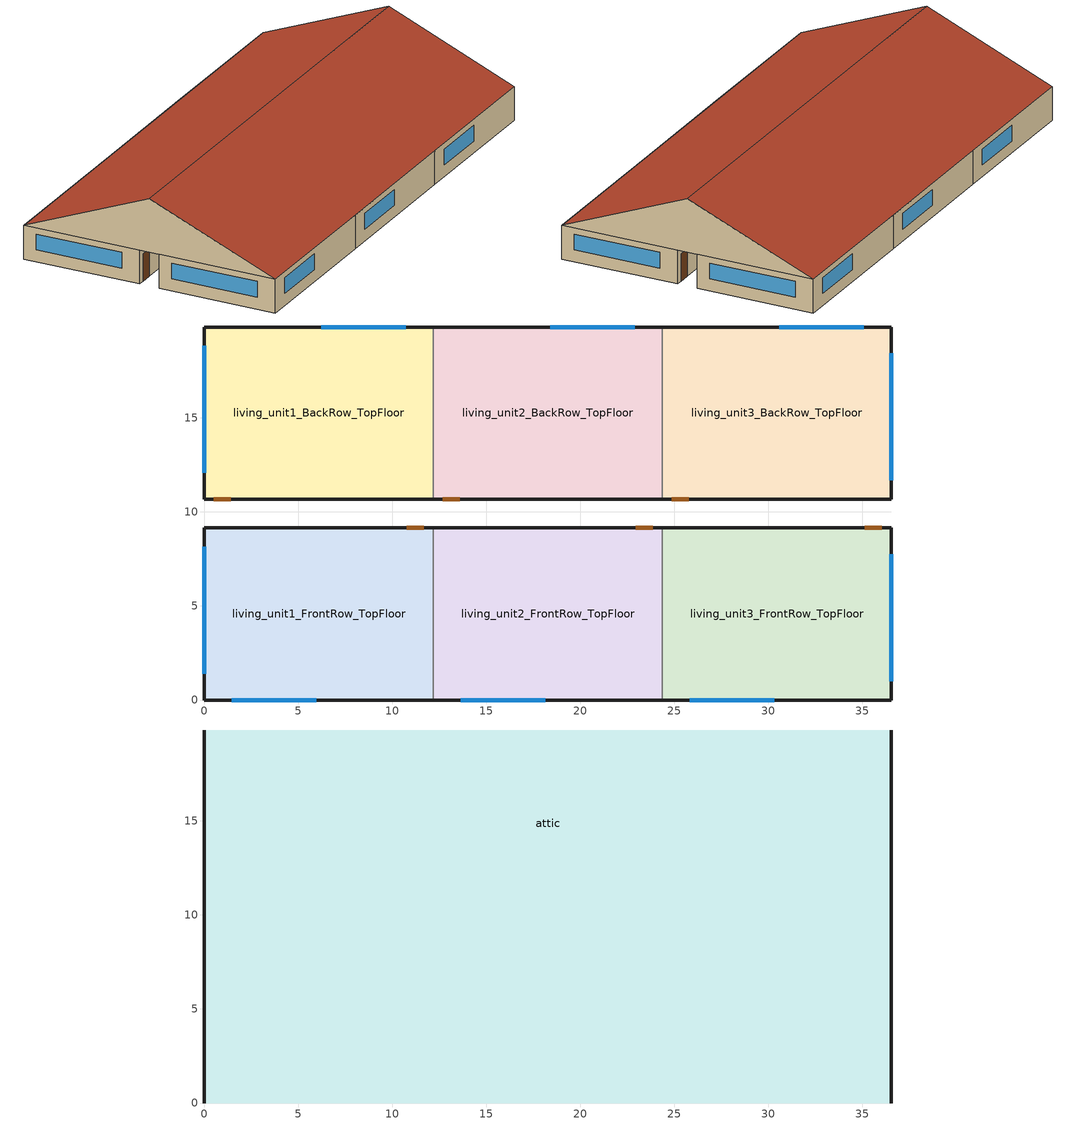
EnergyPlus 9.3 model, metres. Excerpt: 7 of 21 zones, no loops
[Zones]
living_unit3_BackRow_TopFloor
 floor to living_unit3_BackRow_MiddleFloor (ceiling-floor-layer): 36.54,10.68 24.36,10.68 24.36,19.84 36.54,19.84 z5.33
 wall outside (Exterior Wall): 24.36,10.68 36.54,10.68 36.54,19.84 24.36,19.84 z5.33:7.92
 wall to living_unit2_BackRow_TopFloor (interiorwall): 24.36,19.84 24.36,10.68 z5.33:7.92
 window (Exterior Window): 36.54,11.68 36.54,18.43 / 35.08,19.84 30.58,19.84 z6.25:7.47
 door (Exterior Door): 24.86,10.68 25.77,10.68 z5.33:7.47
 ceiling to attic (Interior Ceiling): 24.36,10.68 36.54,10.68 36.54,19.84 24.36,19.84 z7.92
living_unit3_FrontRow_TopFloor
 floor to living_unit3_FrontRow_MiddleFloor (ceiling-floor-layer): 36.54,0 24.36,0 24.36,9.16 36.54,9.16 z5.33
 wall outside (Exterior Wall): 24.36,0 36.54,0 36.54,9.16 24.36,9.16 z5.33:7.92
 wall to living_unit2_FrontRow_TopFloor (interiorwall): 24.36,9.16 24.36,0 z5.33:7.92
 window (Exterior Window): 36.54,1 36.54,7.75 / 25.82,0 30.32,0 z6.25:7.47
 door (Exterior Door): 36.04,9.16 35.12,9.16 z5.33:7.47
 ceiling to attic (Interior Ceiling): 24.36,0 36.54,0 36.54,9.16 24.36,9.16 z7.92
living_unit1_FrontRow_TopFloor
 floor to living_unit1_FrontRow_MiddleFloor (ceiling-floor-layer): 12.18,0 0,0 0,9.16 12.18,9.16 z5.33
 wall outside (Exterior Wall): 12.18,9.16 0,9.16 0,0 12.18,0 z5.33:7.92
 wall to living_unit2_FrontRow_TopFloor (interiorwall): 12.18,0 12.18,9.16 z5.33:7.92
 window (Exterior Window): 1.46,0 5.96,0 / 0,8.16 0,1.41 z6.25:7.47
 door (Exterior Door): 11.68,9.16 10.76,9.16 z5.33:7.47
 ceiling to attic (Interior Ceiling): 0,0 12.18,0 12.18,9.16 0,9.16 z7.92
living_unit2_BackRow_TopFloor
 floor to living_unit2_BackRow_MiddleFloor (ceiling-floor-layer): 24.36,10.68 12.18,10.68 12.18,19.84 24.36,19.84 z5.33
 wall outside (Exterior Wall): 12.18,10.68 24.36,10.68 / 24.36,19.84 12.18,19.84 z5.33:7.92
 wall to living_unit1_BackRow_TopFloor (interiorwall): 12.18,19.84 12.18,10.68 z5.33:7.92
 window (Exterior Window): 22.9,19.84 18.4,19.84 z6.25:7.47
 door (Exterior Door): 12.68,10.68 13.59,10.68 z5.33:7.47
 ceiling to attic (Interior Ceiling): 12.18,10.68 24.36,10.68 24.36,19.84 12.18,19.84 z7.92
living_unit2_FrontRow_TopFloor
 floor to living_unit2_FrontRow_MiddleFloor (ceiling-floor-layer): 24.36,0 12.18,0 12.18,9.16 24.36,9.16 z5.33
 wall outside (Exterior Wall): 12.18,0 24.36,0 / 24.36,9.16 12.18,9.16 z5.33:7.92
 window (Exterior Window): 13.64,0 18.14,0 z6.25:7.47
 door (Exterior Door): 23.86,9.16 22.94,9.16 z5.33:7.47
 ceiling to attic (Interior Ceiling): 12.18,0 24.36,0 24.36,9.16 12.18,9.16 z7.92
living_unit1_BackRow_TopFloor
 floor to living_unit1_BackRow_BottomFloor (ceiling-floor-layer): 12.18,10.68 0,10.68 0,19.84 12.18,19.84 z5.33
 wall outside (Exterior Wall): 12.18,19.84 0,19.84 0,10.68 12.18,10.68 z5.33:7.92
 window (Exterior Window): 10.72,19.84 6.22,19.84 / 0,18.84 0,12.09 z6.25:7.47
 door (Exterior Door): 0.5,10.68 1.41,10.68 z5.33:7.47
 ceiling to attic (Interior Ceiling): 0,10.68 12.18,10.68 12.18,19.84 0,19.84 z7.92
attic
 wall outside (Gable_end): 36.54,0,7.92 36.54,19.84,7.92 36.54,9.92,12.05; 0,19.84,7.92 0,0,7.92 0,9.92,12.05
 roof outside (Exterior Roof): 36.54,19.84,7.92 0,19.84,7.92 0,9.92,12.05 36.54,9.92,12.05; 0,0,7.92 36.54,0,7.92 36.54,9.92,12.05 0,9.92,12.05
[Building]
MF+CZ1A+USA_FL_Miami.Intl.AP.722020+oilfurnace+heatedbsmt+IECC_2018: North Axis {deg}=0; Terrain=Suburbs; Loads Convergence Tolerance Value=0.04; Temperature Convergence Tolerance Value {deltaC}=0.4; Solar Distribution=FullExterior; Maximum Number of Warmup Days=25; Minimum Number of Warmup Days=6
[Site:WaterMainsTemperature]
Calculation method=Correlation; Annual average outdoor air temperature {C}=24.4917; Maximum difference in monthly average outdoor air temperatures {C}=8.7
[Site:Location]
Site:Location=Miami Intl Ap_FL_USA Design_Conditions; Latitude {N+ S-}=25.82; Longitude {W- E+}=-80.3; Time Zone Relative to GMT {GMT+/-}=-5; Elevation {m}=11
[SizingPeriod:DesignDay] Day of Month=21; Dry-Bulb Temperature Range Modifier Type=DefaultMultipliers; Humidity Condition Type=Wetbulb; Barometric Pressure {Pa}=101193; Rain {Yes/No}=No; Snow on ground {Yes/No}=No; Daylight Savings Time Indicator=No
Name | Month | Day Type | Maximum Dry-Bulb Temperature {C} | Daily Dry-Bulb Temperature Range {C} | Wetbulb at Maximum Dry-Bulb {C} | Wind Speed {m/s} design conditions vs. traditional 6.71 m/s (15 mph) | Wind Direction {Degrees; N=0, S=180} | Solar Model Indicator | Clearness {0.0 to 1.1} | Wind Speed {m/s} design conditions vs. traditional 3.35 m/s (7mph) | ASHRAE Clear Sky Optical Depth for Beam Irradiance (taub) | ASHRAE Clear Sky Optical Depth for Diffuse Irradiance (taud)
Miami Intl Ap Ann Htg 99.6% Condns DB | 1 | WinterDesignDay | 8.7 | 0 | 8.7 | 3.8 | 340 | ASHRAEClearSky | 0
Miami Intl Ap Ann Clg .4% Condns DB=>MWB | 7 | SummerDesignDay | 33.2 | 6.7 | 25.3 |  | 140 | ASHRAETau |  | 4.5 | 0.528 | 1.905
[Material]
Name | Roughness | Thickness {m} | Conductivity {W/m-K} | Density {kg/m3} | Specific Heat {J/kg-K} | Solar Absorptance | Specific Heat {J/kg-K} # VM: Kept sp.heat same as cement_stucco due to lack of data | Thermal Absorptance | Visible Absorptance | Thickness {m}			# back calculating to yield reqd. U
sheathing_consol_layer | Rough | 0.0127 | 0.0940184 | 685.008 | 1172.332
ceil_consol_layer | Rough | 0.306401 | 0.0617176 | 41.9286 | 776.251
wall_consol_layer | Rough | 0.0889 | 0.0579573 | 120.801 | 1036.26
Asphalt_shingle | MediumRough | 0.00633985 | 0.08186 | 1121.29 | 1255.2 | 0.75
cement_stucco | MediumSmooth | 0.01905 | 0.721 | 1865.58 | 878.64
syn_stucco | MediumSmooth | 0.003048 | 8.65E-02 | 400 |  |  | 878.64
Drywall_1/2in | MediumSmooth | 0.0127 | 0.16009 | 800.923 | 1087.84
OSB_5/8in | MediumSmooth | 0.015875 | 0.1163 | 544.627 | 1213.36
OSB_7/16in | MediumSmooth | 0.0111125 | 0.1163 | 544.627 | 1213.36
Lumber_2x4 | Rough | 0.0890016 | 0.115458 | 512.64 | 767.58 | 0.7 |  | 0.9 | 0.7
OSB_1/2in | MediumSmooth | 0.0127 | 0.1163 | 544.627 | 1213.36 | 0.7 |  | 0.9 | 0.7
door_const | Smooth |  | 0.0720096 | 512.64 | 767.58 |  |  |  |  | 0.0253617
[Construction]
Exterior Wall: syn_stucco, sheathing_consol_layer, OSB_7/16in, wall_consol_layer, Drywall_1/2in
ceiling-floor-layer: Lumber_2x4
Interior Ceiling: ceil_consol_layer, Drywall_1/2in
interiorwall: Drywall_1/2in, OSB_5/8in, Drywall_1/2in
Exterior Roof: Asphalt_shingle, OSB_1/2in
Exterior Window: Glass
Exterior Door: door_const
Gable_end: cement_stucco, Bldg_paper_felt, OSB_5/8in, Air_4_in_vert, Drywall_1/2in
window_w_blinds: Glass, int_blind
[Material:NoMass]
Bldg_paper_felt: Roughness=Smooth; Thermal Resistance {m2-K/W}=0.0105666
[Material:AirGap]
Air_4_in_vert: Thermal Resistance {m2-K/W}=0.158499
[WindowMaterial:SimpleGlazingSystem]
Glass: 2.8393, 0.216875, 0.88
[WindowMaterial:Blind]
int_blind: Slat Orientation=Horizontal; Slat Width {m}=0.025; Slat Separation {m}=0.01875; Slat Thickness {m}=0.001; Slat Angle {deg}=45; Slat Conductivity {W/m-K}=221; Slat Beam Solar Transmittance=0; Front Side Slat Beam Solar Reflectance=0.5; Back Side Slat Beam Solar Reflectance=0.5; Slat Diffuse Solar Transmittance=0; Front Side Slat Diffuse Solar Reflectance=0.5; Back Side Slat Diffuse Solar Reflectance=0.5; Slat Beam Visible Transmittance=0; Front Side Slat Beam Visible Reflectance=0.5; Back Side Slat Beam Visible Reflectance=0.5; Slat Diffuse Visible Transmittance=0; Front Side Slat Diffuse Visible Reflectance=0.5; Back Side Slat Diffuse Visible Reflectance=0.5; Slat Infrared Hemispherical Transmittance=0; Front Side Slat Infrared Hemispherical Emissivity=0.9; Back Side Slat Infrared Hemispherical Emissivity=0.9; Blind to Glass Distance {m}=0.05; Blind Top Opening Multiplier=0.5; Blind Bottom Opening Multiplier=0.5; Blind Left Side Opening Multiplier=0.5; Blind Right Side Opening Multiplier=0.5
[Zone] Multiplier=1
attic; living_unit3_BackRow_TopFloor; living_unit3_FrontRow_TopFloor; living_unit1_FrontRow_TopFloor; living_unit2_BackRow_TopFloor; living_unit2_FrontRow_TopFloor; living_unit1_BackRow_TopFloor
[WindowShadingControl] Shading Type=InteriorBlind; Construction with Shading=window_w_blinds; Shading Control Type=OnIfScheduleAllows; Schedule=shading_2012iecc; Shading Control Is Scheduled=Yes; Glare Control Is Active=No
Name | Zone
Shades_living_unit3_BackRow_TopFloor | living_unit3_BackRow_TopFloor
Shades_living_unit3_FrontRow_TopFloor | living_unit3_FrontRow_TopFloor
Shades_living_unit1_FrontRow_TopFloor | living_unit1_FrontRow_TopFloor
Shades_living_unit2_BackRow_TopFloor | living_unit2_BackRow_TopFloor
Shades_living_unit2_FrontRow_TopFloor | living_unit2_FrontRow_TopFloor
Shades_living_unit1_BackRow_TopFloor | living_unit1_BackRow_TopFloor
[GroundHeatTransfer:Control]
gtp_control: Run Basement Preprocessor=yes; Run Slab Preprocessor=no
[GroundHeatTransfer:Slab:Materials]
NMAT: Number of materials=2; ALBEDO: Surface Albedo: No Snow=0.16; ALBEDO: Surface Albedo: Snow=0.4; EPSLW: Surface Emissivity: No Snow=0.9; EPSLW: Surface Emissivity: Snow=0.9; Z0: Surface Roughness: No Snow=0.75; Z0: Surface Roughness: Snow=0.05; HIN: Indoor HConv: Downward Flow {W/m2-K}=6; HIN: Indoor HConv: Upward {W/m2-K}=9
[GroundHeatTransfer:Slab:MatlProps]
RHO: Slab Material density {kg/m3}=2300; RHO: Soil Density {kg/m3}=1200; CP: Slab CP {J/kg-K}=650; CP: Soil CP {J/kg-K}=1200; TCON: Slab k {W/m-K}=0.9; TCON: Soil k {W/m-K}=1
[GroundHeatTransfer:Slab:BoundConds]
EVTR: Is surface evapotranspiration modeled=FALSE; FIXBC: is the lower boundary at a fixed temperature=TRUE; TDEEPin {C}=10; USRHflag: Is the ground surface h specified by the user?=FALSE
[GroundHeatTransfer:Slab:BldgProps]
IYRS: Number of years to iterate=10; Shape: Slab shape=0; HBLDG: Building height {m}=4; TIN1: January Indoor Average temperature set point {C}=22.22; TIN2: February Indoor Average temperature set point {C}=22.22; TIN3: March Indoor Average temperature set point {C}=22.22; TIN4: April Indoor Average temperature set point {C}=22.22; TIN5: May Indoor Average temperature set point {C}=22.22; TIN6: June Indoor Average temperature set point {C}=23.88; TIN7: July Indoor Average temperature set point {C}=23.88; TIN8: August Indoor Average temperature set point {C}=23.88; TIN9: September Indoor Average temperature set point {C}=23.88; TIN10: October Indoor Average temperature set point {C}=22.22; TIN11: NovemberIndoor Average temperature set point {C}=22.22; TIN12: December Indoor Average temperature set point {C}=22.22; TINAmp: Daily Indoor sine wave variation amplitude {deltaC}=0; ConvTol: Convergence Tolerance=0.1
[GroundHeatTransfer:Slab:Insulation]
RINS: R value of under slab insulation {m2-K/W}=0; DINS: Width of strip of under slab insulation {m}=0; RVINS: R value of vertical insulation {m2-K/W}=0; ZVINS: Depth of vertical insulation {m}=1.5; IVINS: Flag: Is there vertical insulation=0
[GroundHeatTransfer:Slab:EquivalentSlab]
APRatio: The area to perimeter ratio for this slab {m}=2.61257; SLABDEPTH: Thickness of slab on grade {m}=0.1; CLEARANCE: Distance from edge of slab to domain edge {m}=15; ZCLEARANCE: Distance from bottom of slab to domain bottom {m}=15
[GroundHeatTransfer:Basement:SimParameters]
F: Multiplier for the ADI solution:=0.1; IYRS: Maximum number of yearly iterations:=15
[GroundHeatTransfer:Basement:MatlProps]
NMAT: Number of materials in this domain=6; Density for Foundation Wall {kg/m3}=2243; density for Floor Slab {kg/m3}=2243; density for Ceiling {kg/m3}=311; density for Soil {kg/m3}=1500; density for Gravel {kg/m3}=2000; density for Wood {kg/m3}=449; Specific heat for foundation wall {J/kg-K}=880; Specific heat for floor slab {J/kg-K}=880; Specific heat for ceiling {J/kg-K}=1530; Specific heat for soil {J/kg-K}=840; Specific heat for gravel {J/kg-K}=720; Specific heat for wood {J/kg-K}=1530; Thermal conductivity for foundation wall {W/m-K}=1.4; Thermal conductivity for floor slab {W/m-K}=1.4; Thermal conductivity for ceiling {W/m-K}=0.09; thermal conductivity for soil {W/m-K}=1.1; thermal conductivity for gravel {W/m-K}=1.9; thermal conductivity for wood {W/m-K}=0.12
[GroundHeatTransfer:Basement:Insulation]
REXT: R Value of any exterior insulation {m2-K/W} # Rvalue has to be > 0=1.761e-05; INSFULL: Flag: Is the wall fully insulated?=True
[GroundHeatTransfer:Basement:SurfaceProps]
ALBEDO: Surface albedo for No snow conditions=0.16; ALBEDO: Surface albedo for snow conditions=0.4; EPSLN: Surface emissivity No Snow=0.94; EPSLN: Surface emissivity with Snow=0.86; VEGHT: Surface roughness No snow conditions {cm}=6; VEGHT: Surface roughness Snow conditions {cm}=0.25; PET: Flag, Potential evapotranspiration on?=False
[GroundHeatTransfer:Basement:BldgData]
DWALL: Wall thickness {m}=0.2; DSLAB: Floor slab thickness {m}=0.243828; DGRAVXY: Width of gravel pit beside basement wall {m}=0.3; DGRAVZN: Gravel depth extending above the floor slab {m}=0.2; DGRAVZP: Gravel depth below the floor slab {m}=0.1
[GroundHeatTransfer:Basement:Interior]
COND: Flag: Is the basement conditioned?=True; HIN: Downward convection only heat transfer coefficient {W/m2-K}=0.92; HIN: Upward convection only heat transfer coefficient {W/m2-K}=4.04; HIN: Horizontal convection only heat transfer coefficient {W/m2-K}=3.08; HIN: Downward combined (convection and radiation) heat transfer coefficient {W/m2-K}=6.13; HIN: Upward combined (convection and radiation) heat transfer coefficient {W/m2-K}=9.26; HIN: Horizontal combined (convection and radiation) heat transfer coefficient {W/m2-K}=8.29
[GroundHeatTransfer:Basement:ComBldg]
January average temperature {C}=21; February average temperature {C}=21; March average temperature {C}=21; April average temperature {C}=21; May average temperature {C}=24; June average temperature {C}=24; July average temperature {C}=24; August average temperature {C}=24; September average temperature {C}=24; October average temperature {C}=24; November average temperature {C}=21; December average temperature {C}=21; Daily variation sine wave amplitude {deltaC}=21
[GroundHeatTransfer:Basement:EquivSlab]
APRatio: The area to perimeter ratio for this slab {m}=2.61257; EquivSizing: Flag=True
[GroundHeatTransfer:Basement:EquivAutoGrid]
CLEARANCE: Distance from outside of wall to edge of 3-D ground domain {m}=15; SlabDepth: Thickness of the floor slab {m}=0.1; BaseDepth: Depth of the basement wall below grade {m}=1.21914
[ElectricEquipment]
dishwasher1_FrontRow_TopFloor: living_unit1_FrontRow_TopFloor, DishWasher, EquipmentLevel, 54.7543, , , 0.15, 0.6, 0.25, dishwasher
refrigerator1_FrontRow_TopFloor: living_unit1_FrontRow_TopFloor, Refrigerator, EquipmentLevel, 91.0576, , , 0, 1, 0, refrigerator
clotheswasher1_FrontRow_TopFloor: living_unit1_FrontRow_TopFloor, ClothesWasher, EquipmentLevel, 23.732, , , 0, 0.8, 0.2, clotheswasher
electric_dryer1_FrontRow_TopFloor: living_unit1_FrontRow_TopFloor, ClothesDryer, EquipmentLevel, 177.596, , , 0.05, 0.15, 0.8, electric_dryer
electric_range1_FrontRow_TopFloor: living_unit1_FrontRow_TopFloor, CookingRange, EquipmentLevel, 206.727, , , 0.3, 0.4, 0.3, electric_range
television1_FrontRow_TopFloor: living_unit1_FrontRow_TopFloor, InteriorLighting, EquipmentLevel, 0, , , 0, 1, 0, television
electric_mels1_FrontRow_TopFloor: living_unit1_FrontRow_TopFloor, MiscPlugLoad, EquipmentLevel, 440.553, , , 0.06, 0.69, 0.25, electric_mels
IECC_Adj1_FrontRow_TopFloor: living_unit1_FrontRow_TopFloor, MiscPlugLoad, Watts/Area, 0.262109, 0.062439, 0.411909, 0.251045
dishwasher2_FrontRow_TopFloor: living_unit2_FrontRow_TopFloor, DishWasher, EquipmentLevel, 54.7543, , , 0.15, 0.6, 0.25, dishwasher
refrigerator2_FrontRow_TopFloor: living_unit2_FrontRow_TopFloor, Refrigerator, EquipmentLevel, 91.0576, , , 0, 1, 0, refrigerator
clotheswasher2_FrontRow_TopFloor: living_unit2_FrontRow_TopFloor, ClothesWasher, EquipmentLevel, 23.732, , , 0, 0.8, 0.2, clotheswasher
electric_dryer2_FrontRow_TopFloor: living_unit2_FrontRow_TopFloor, ClothesDryer, EquipmentLevel, 177.596, , , 0.05, 0.15, 0.8, electric_dryer
electric_range2_FrontRow_TopFloor: living_unit2_FrontRow_TopFloor, CookingRange, EquipmentLevel, 206.727, , , 0.3, 0.4, 0.3, electric_range
television2_FrontRow_TopFloor: living_unit2_FrontRow_TopFloor, InteriorLighting, EquipmentLevel, 0, , , 0, 1, 0, television
electric_mels2_FrontRow_TopFloor: living_unit2_FrontRow_TopFloor, MiscPlugLoad, EquipmentLevel, 440.553, , , 0.06, 0.69, 0.25, electric_mels
IECC_Adj2_FrontRow_TopFloor: living_unit2_FrontRow_TopFloor, MiscPlugLoad, Watts/Area, 0.262109, 0.062439, 0.411909, 0.251045
dishwasher3_FrontRow_TopFloor: living_unit3_FrontRow_TopFloor, DishWasher, EquipmentLevel, 54.7543, , , 0.15, 0.6, 0.25, dishwasher
refrigerator3_FrontRow_TopFloor: living_unit3_FrontRow_TopFloor, Refrigerator, EquipmentLevel, 91.0576, , , 0, 1, 0, refrigerator
clotheswasher3_FrontRow_TopFloor: living_unit3_FrontRow_TopFloor, ClothesWasher, EquipmentLevel, 23.732, , , 0, 0.8, 0.2, clotheswasher
electric_dryer3_FrontRow_TopFloor: living_unit3_FrontRow_TopFloor, ClothesDryer, EquipmentLevel, 177.596, , , 0.05, 0.15, 0.8, electric_dryer
electric_range3_FrontRow_TopFloor: living_unit3_FrontRow_TopFloor, CookingRange, EquipmentLevel, 206.727, , , 0.3, 0.4, 0.3, electric_range
television3_FrontRow_TopFloor: living_unit3_FrontRow_TopFloor, InteriorLighting, EquipmentLevel, 0, , , 0, 1, 0, television
electric_mels3_FrontRow_TopFloor: living_unit3_FrontRow_TopFloor, MiscPlugLoad, EquipmentLevel, 440.553, , , 0.06, 0.69, 0.25, electric_mels
IECC_Adj3_FrontRow_TopFloor: living_unit3_FrontRow_TopFloor, MiscPlugLoad, Watts/Area, 0.262109, 0.062439, 0.411909, 0.251045
dishwasher1_BackRow_TopFloor: living_unit1_BackRow_TopFloor, DishWasher, EquipmentLevel, 54.7543, , , 0.15, 0.6, 0.25, dishwasher
refrigerator1_BackRow_TopFloor: living_unit1_BackRow_TopFloor, Refrigerator, EquipmentLevel, 91.0576, , , 0, 1, 0, refrigerator
clotheswasher1_BackRow_TopFloor: living_unit1_BackRow_TopFloor, ClothesWasher, EquipmentLevel, 23.732, , , 0, 0.8, 0.2, clotheswasher
electric_dryer1_BackRow_TopFloor: living_unit1_BackRow_TopFloor, ClothesDryer, EquipmentLevel, 177.596, , , 0.05, 0.15, 0.8, electric_dryer
electric_range1_BackRow_TopFloor: living_unit1_BackRow_TopFloor, CookingRange, EquipmentLevel, 206.727, , , 0.3, 0.4, 0.3, electric_range
television1_BackRow_TopFloor: living_unit1_BackRow_TopFloor, InteriorLighting, EquipmentLevel, 0, , , 0, 1, 0, television
electric_mels1_BackRow_TopFloor: living_unit1_BackRow_TopFloor, MiscPlugLoad, EquipmentLevel, 440.553, , , 0.06, 0.69, 0.25, electric_mels
IECC_Adj1_BackRow_TopFloor: living_unit1_BackRow_TopFloor, MiscPlugLoad, Watts/Area, 0.262109, 0.062439, 0.411909, 0.251045
dishwasher2_BackRow_TopFloor: living_unit2_BackRow_TopFloor, DishWasher, EquipmentLevel, 54.7543, , , 0.15, 0.6, 0.25, dishwasher
refrigerator2_BackRow_TopFloor: living_unit2_BackRow_TopFloor, Refrigerator, EquipmentLevel, 91.0576, , , 0, 1, 0, refrigerator
clotheswasher2_BackRow_TopFloor: living_unit2_BackRow_TopFloor, ClothesWasher, EquipmentLevel, 23.732, , , 0, 0.8, 0.2, clotheswasher
electric_dryer2_BackRow_TopFloor: living_unit2_BackRow_TopFloor, ClothesDryer, EquipmentLevel, 177.596, , , 0.05, 0.15, 0.8, electric_dryer
electric_range2_BackRow_TopFloor: living_unit2_BackRow_TopFloor, CookingRange, EquipmentLevel, 206.727, , , 0.3, 0.4, 0.3, electric_range
television2_BackRow_TopFloor: living_unit2_BackRow_TopFloor, InteriorLighting, EquipmentLevel, 0, , , 0, 1, 0, television
electric_mels2_BackRow_TopFloor: living_unit2_BackRow_TopFloor, MiscPlugLoad, EquipmentLevel, 440.553, , , 0.06, 0.69, 0.25, electric_mels
IECC_Adj2_BackRow_TopFloor: living_unit2_BackRow_TopFloor, MiscPlugLoad, Watts/Area, 0.262109, 0.062439, 0.411909, 0.251045
dishwasher3_BackRow_TopFloor: living_unit3_BackRow_TopFloor, DishWasher, EquipmentLevel, 54.7543, , , 0.15, 0.6, 0.25, dishwasher
refrigerator3_BackRow_TopFloor: living_unit3_BackRow_TopFloor, Refrigerator, EquipmentLevel, 91.0576, , , 0, 1, 0, refrigerator
clotheswasher3_BackRow_TopFloor: living_unit3_BackRow_TopFloor, ClothesWasher, EquipmentLevel, 23.732, , , 0, 0.8, 0.2, clotheswasher
electric_dryer3_BackRow_TopFloor: living_unit3_BackRow_TopFloor, ClothesDryer, EquipmentLevel, 177.596, , , 0.05, 0.15, 0.8, electric_dryer
electric_range3_BackRow_TopFloor: living_unit3_BackRow_TopFloor, CookingRange, EquipmentLevel, 206.727, , , 0.3, 0.4, 0.3, electric_range
television3_BackRow_TopFloor: living_unit3_BackRow_TopFloor, InteriorLighting, EquipmentLevel, 0, , , 0, 1, 0, television
electric_mels3_BackRow_TopFloor: living_unit3_BackRow_TopFloor, MiscPlugLoad, EquipmentLevel, 440.553, , , 0.06, 0.69, 0.25, electric_mels
IECC_Adj3_BackRow_TopFloor: living_unit3_BackRow_TopFloor, MiscPlugLoad, Watts/Area, 0.262109, 0.062439, 0.411909, 0.251045
[ThermostatSetpoint:DualSetpoint]
thermostat_living Dual SP Control: Heating Setpoint Temperature Schedule=heating_sch; Cooling Setpoint Temperature Schedule=cooling_sch
[Sizing:Zone] Zone Cooling Design Supply Air Temperature Input Method=SupplyAirTemperature; Zone Cooling Design Supply Air Temperature {C}=12; Zone Heating Design Supply Air Temperature Input Method=SupplyAirTemperature; Zone Heating Design Supply Air Temperature {C}=50; Zone Cooling Design Supply Air Humidity Ratio {kgWater/kgDryAir}=0.008; Zone Heating Design Supply Air Humidity Ratio {kgWater/kgDryAir}=0.008; Cooling Design Air Flow Method=DesignDay; Cooling Minimum Air Flow per Zone Floor Area {m3/s-m2}=0.000762; Heating Design Air Flow Method=DesignDay; Heating Maximum Air Flow per Zone Floor Area {m3/s-m2}=0.002032; Heating Maximum Air Flow {m3/s}=0.141576; Heating Maximum Air Flow Fraction=0.3
Name | Design Specification Outdoor Air Object
living_unit1_FrontRow_TopFloor | SZ_DSOA_living_unit1_FrontRow_TopFloor
living_unit2_FrontRow_TopFloor | SZ_DSOA_living_unit2_FrontRow_TopFloor
living_unit3_FrontRow_TopFloor | SZ_DSOA_living_unit3_FrontRow_TopFloor
living_unit1_BackRow_TopFloor | SZ_DSOA_living_unit1_BackRow_TopFloor
living_unit2_BackRow_TopFloor | SZ_DSOA_living_unit2_BackRow_TopFloor
living_unit3_BackRow_TopFloor | SZ_DSOA_living_unit3_BackRow_TopFloor
[ZoneControl:Thermostat] Control Type Schedule=zone_control_type; Control 1=thermostat_living Dual SP Control
Name | Zone or ZoneList
Zone Thermostat_unit1_FrontRow_TopFloor | living_unit1_FrontRow_TopFloor
Zone Thermostat_unit2_FrontRow_TopFloor | living_unit2_FrontRow_TopFloor
Zone Thermostat_unit3_FrontRow_TopFloor | living_unit3_FrontRow_TopFloor
Zone Thermostat_unit1_BackRow_TopFloor | living_unit1_BackRow_TopFloor
Zone Thermostat_unit2_BackRow_TopFloor | living_unit2_BackRow_TopFloor
Zone Thermostat_unit3_BackRow_TopFloor | living_unit3_BackRow_TopFloor
[ZoneInfiltration:EffectiveLeakageArea] Schedule=always_avail
Name | Zone | Effective Air Leakage Area {cm2} | Stack Coefficient | Wind Coefficient | Effective Air Leakage Area	# 1/300 for ceiling area converted to sq. cm
Living_ShermanGrimsrud_unit1_FrontRow_TopFloor | living_unit1_FrontRow_TopFloor | 178.914 | 0.00029 | 0.000231
Living_ShermanGrimsrud_unit2_FrontRow_TopFloor | living_unit2_FrontRow_TopFloor | 157.545 | 0.00029 | 0.000231
Living_ShermanGrimsrud_unit3_FrontRow_TopFloor | living_unit3_FrontRow_TopFloor | 178.914 | 0.00029 | 0.000231
Living_ShermanGrimsrud_unit1_BackRow_TopFloor | living_unit1_BackRow_TopFloor | 178.914 | 0.00029 | 0.000231
Living_ShermanGrimsrud_unit2_BackRow_TopFloor | living_unit2_BackRow_TopFloor | 157.545 | 0.00029 | 0.000231
Living_ShermanGrimsrud_unit3_BackRow_TopFloor | living_unit3_BackRow_TopFloor | 178.914 | 0.00029 | 0.000231
AtticVent | attic |  | 0.000435 | 0.000271 | 3330
[ZoneVentilation:DesignFlowRate] Schedule=always_avail; Design Flow Rate Calculation Method=Flow/Zone; Design Flow Rate {m3/s}=0.0212376; Ventilation Type=Exhaust; Fan Pressure Rise {Pa}=0; Fan Total Efficiency		# Fan consumption added during post-processing @ 2.8 cfm/W=1; Constant Term Coefficient=1; Temperature Term Coefficient=0; Velocity Term Coefficient=0; Velocity Squared Term Coefficient=0; Minimum Indoor Temperature {C}=-100; Maximum Indoor Temperature {C}=100; Delta Temperature {deltaC}=-100; Minimum Outdoor Temperature {C}=-100; Maximum Outdoor Temperature {C}=100; Maximum Wind Speed {m/s}=40
Name | Zone
Ventilation_unit1_FrontRow_TopFloor | living_unit1_FrontRow_TopFloor
Ventilation_unit2_FrontRow_TopFloor | living_unit2_FrontRow_TopFloor
Ventilation_unit3_FrontRow_TopFloor | living_unit3_FrontRow_TopFloor
Ventilation_unit1_BackRow_TopFloor | living_unit1_BackRow_TopFloor
Ventilation_unit2_BackRow_TopFloor | living_unit2_BackRow_TopFloor
Ventilation_unit3_BackRow_TopFloor | living_unit3_BackRow_TopFloor
[DesignSpecification:OutdoorAir] Outdoor Air Method=Flow/Zone; Outdoor Air Flow per Person {m3/s-person}=0; Outdoor Air Flow per Zone {m3/s}=0.0212376
SZ_DSOA_living_unit1_FrontRow_TopFloor; SZ_DSOA_living_unit2_FrontRow_TopFloor; SZ_DSOA_living_unit3_FrontRow_TopFloor; SZ_DSOA_living_unit1_BackRow_TopFloor; SZ_DSOA_living_unit2_BackRow_TopFloor; SZ_DSOA_living_unit3_BackRow_TopFloor
[Zone equipment]
living_unit1_FrontRow_TopFloor: ZoneDirectAir_unit1_FrontRow_TopFloor
living_unit2_FrontRow_TopFloor: ZoneDirectAir_unit2_FrontRow_TopFloor
living_unit3_FrontRow_TopFloor: ZoneDirectAir_unit3_FrontRow_TopFloor
living_unit1_BackRow_TopFloor: ZoneDirectAir_unit1_BackRow_TopFloor
living_unit2_BackRow_TopFloor: ZoneDirectAir_unit2_BackRow_TopFloor
living_unit3_BackRow_TopFloor: ZoneDirectAir_unit3_BackRow_TopFloor
[People] Number of People Schedule=Occupancy; Number of People Calculation Method=People; Number of People=2; Fraction Radiant=0; Sensible Heat Fraction=autocalculate; Activity Level Schedule=activity_sch; Enable ASHRAE 55 Comfort Warnings=No; Mean Radiant Temperature Calculation Type=ZoneAveraged
Name | Zone or ZoneList
people_unit1_FrontRow_TopFloor | living_unit1_FrontRow_TopFloor
people_unit2_FrontRow_TopFloor | living_unit2_FrontRow_TopFloor
people_unit3_FrontRow_TopFloor | living_unit3_FrontRow_TopFloor
people_unit1_BackRow_TopFloor | living_unit1_BackRow_TopFloor
people_unit2_BackRow_TopFloor | living_unit2_BackRow_TopFloor
people_unit3_BackRow_TopFloor | living_unit3_BackRow_TopFloor
[Lights] Schedule=InteriorLightingHE; Design Level Calculation Method=Watts/Area; Return Air Fraction=0; Fraction Radiant=0.6; Fraction Visible=0.2; Fraction Replaceable=0
Name | Zone or ZoneList | Watts per Zone Floor Area {W/m2} | Watts per Zone Floor Area {W/m2} # From NREL's Seattle benchmark assumption 153 W for a 2160 ft2 building
Living Hardwired Lighting1_FrontRow_TopFloor | living_unit1_FrontRow_TopFloor | 1.38437
Living Plug-in Lighting1_FrontRow_TopFloor | living_unit1_FrontRow_TopFloor |  | 0.575035
Living Hardwired Lighting2_FrontRow_TopFloor | living_unit2_FrontRow_TopFloor | 1.38437
Living Plug-in Lighting2_FrontRow_TopFloor | living_unit2_FrontRow_TopFloor |  | 0.575035
Living Hardwired Lighting3_FrontRow_TopFloor | living_unit3_FrontRow_TopFloor | 1.38437
Living Plug-in Lighting3_FrontRow_TopFloor | living_unit3_FrontRow_TopFloor |  | 0.575035
Living Hardwired Lighting1_BackRow_TopFloor | living_unit1_BackRow_TopFloor | 1.38437
Living Plug-in Lighting1_BackRow_TopFloor | living_unit1_BackRow_TopFloor |  | 0.575035
Living Hardwired Lighting2_BackRow_TopFloor | living_unit2_BackRow_TopFloor | 1.38437
Living Plug-in Lighting2_BackRow_TopFloor | living_unit2_BackRow_TopFloor |  | 0.575035
Living Hardwired Lighting3_BackRow_TopFloor | living_unit3_BackRow_TopFloor | 1.38437
Living Plug-in Lighting3_BackRow_TopFloor | living_unit3_BackRow_TopFloor |  | 0.575035
[Exterior:Lights]
Name | Schedule | Design Level {W}
Exterior-Lights_unit1_FrontRow_BottomFloor; Exterior-Lights_unit2_FrontRow_BottomFloor; Exterior-Lights_unit3_FrontRow_BottomFloor; Exterior-Lights_unit1_BackRow_BottomFloor; Exterior-Lights_unit2_BackRow_BottomFloor; Exterior-Lights_unit3_BackRow_BottomFloor; Exterior-Lights_unit1_FrontRow_MiddleFloor; Exterior-Lights_unit2_FrontRow_MiddleFloor; Exterior-Lights_unit3_FrontRow_MiddleFloor; Exterior-Lights_unit1_BackRow_MiddleFloor; Exterior-Lights_unit2_BackRow_MiddleFloor; Exterior-Lights_unit3_BackRow_MiddleFloor; Exterior-Lights_unit1_FrontRow_TopFloor; Exterior-Lights_unit2_FrontRow_TopFloor; Exterior-Lights_unit3_FrontRow_TopFloor; Exterior-Lights_unit1_BackRow_TopFloor; Exterior-Lights_unit2_BackRow_TopFloor; Exterior-Lights_unit3_BackRow_TopFloor | ExteriorLighting | 23.9096
Garage-Lights_unit1_FrontRow_BottomFloor; Garage-Lights_unit2_FrontRow_BottomFloor; Garage-Lights_unit3_FrontRow_BottomFloor; Garage-Lights_unit1_BackRow_BottomFloor; Garage-Lights_unit2_BackRow_BottomFloor; Garage-Lights_unit3_BackRow_BottomFloor; Garage-Lights_unit1_FrontRow_MiddleFloor; Garage-Lights_unit2_FrontRow_MiddleFloor; Garage-Lights_unit3_FrontRow_MiddleFloor; Garage-Lights_unit1_BackRow_MiddleFloor; Garage-Lights_unit2_BackRow_MiddleFloor; Garage-Lights_unit3_BackRow_MiddleFloor; Garage-Lights_unit1_FrontRow_TopFloor; Garage-Lights_unit2_FrontRow_TopFloor; Garage-Lights_unit3_FrontRow_TopFloor; Garage-Lights_unit1_BackRow_TopFloor; Garage-Lights_unit2_BackRow_TopFloor; Garage-Lights_unit3_BackRow_TopFloor | InteriorLightingHE | 7.84187
[Schedule:Compact]
activity_sch: Through: 12/31, For: AllDays, Until: 24:00, 117.28
zone_control_type: Through: 12/31, For: AllDays, Until 24:00, 4
shading_2012iecc: Through: 12/31, For: AllDays, Until 24:00, 0
always_avail: Through: 12/31, For: AllDays, Until: 24:00, 1
heating_sch: Through: 12/31, For: AllDays, Until: 24:00, 22.22
cooling_sch: Through: 12/31, For: AllDays, Until: 24:00, 23.88
[Schedule:Day:Hourly]
OccupancyDay: 1, 1, 1, 1, 1, 1, 1, 0.8831, 0.40861, 0.24189, 0.24189, 0.24189, 0.24189, 0.24189, 0.24189, 0.24189, 0.29498, 0.5531, 0.89693, 0.89693, 0.89693, 1, 1, 1
LightingDay: 0.0625, 0.0625, 0.0625, 0.0625, 0.1875, 0.390625, 0.4375, 0.390625, 0.171875, 0.117188, 0.117188, 0.117188, 0.117188, 0.117188, 0.117188, 0.203125, 0.4375, 0.609375, 0.820312, 0.984375, 1, 0.6875, 0.382812, 0.15625
ExteriorLightingDay: 1, 1, 1, 1, 1, 1, 0, 0, 0, 0, 0, 0, 0, 0, 0, 0, 0, 0, 1, 1, 1, 1, 1, 1
LightingDay_EELighting: 0.06875, 0.06875, 0.06875, 0.06875, 0.20625, 0.429688, 0.48125, 0.429688, 0.189062, 0.128906, 0.128906, 0.128906, 0.128906, 0.128906, 0.128906, 0.223438, 0.48125, 0.670312, 0.902344, 1, 1, 0.75625, 0.421094, 0.171875
RefrigeratorDay: 0.8, 0.782696, 0.765594, 0.742857, 0.731388, 0.731388, 0.75996, 0.8, 0.817103, 0.828571, 0.8, 0.8, 0.839839, 0.839839, 0.828571, 0.839839, 0.885714, 0.971429, 1, 0.971429, 0.942857, 0.925553, 0.885714, 0.828571
MiscPlugLoadDay: 0.60749, 0.559339, 0.552853, 0.545071, 0.524481, 0.585279, 0.676232, 0.718547, 0.60749, 0.517023, 0.529183, 0.529345, 0.520428, 0.538424, 0.568742, 0.600357, 0.710117, 0.862678, 0.936608, 0.966764, 1, 0.976654, 0.845169, 0.734436
CookingRangeDay: 0.0471585, 0.0471585, 0.0235459, 0.0235459, 0.0471585, 0.0707044, 0.165088, 0.283018, 0.306564, 0.320771, 0.283018, 0.330176, 0.377335, 0.306564, 0.292423, 0.377335, 0.613194, 1, 0.778348, 0.400947, 0.235859, 0.165088, 0.103722, 0.0707044
DishwasherWeekday: 0.115342, 0.0512463, 0.0383972, 0.0256232, 0.0256232, 0.0768695, 0.153814, 0.230759, 0.435969, 0.487216, 0.42312, 0.359025, 0.307703, 0.346176, 0.28208, 0.269231, 0.28208, 0.371799, 0.653954, 0.833467, 0.679577, 0.500065, 0.333327, 0.230759
DishwasherWeekend: 0.123581, 0.0549068, 0.0411398, 0.0274534, 0.0274534, 0.0823602, 0.164801, 0.247242, 0.46711, 0.522017, 0.453343, 0.384669, 0.329682, 0.370903, 0.302229, 0.288462, 0.302229, 0.398356, 0.700665, 0.893, 0.728119, 0.535784, 0.357136, 0.247242
DishwasherVacation; ClothesWasherVacation; ClothesDryerVacation: 0, 0, 0, 0, 0, 0, 0, 0, 0, 0, 0, 0, 0, 0, 0, 0, 0, 0, 0, 0, 0, 0, 0, 0
ClothesWasherWeekday: 0.0792923, 0.0634168, 0.031666, 0.031666, 0.0634168, 0.0951677, 0.190335, 0.412507, 0.618802, 0.72993, 0.714055, 0.634678, 0.571176, 0.507759, 0.444257, 0.412507, 0.428382, 0.412507, 0.412507, 0.412507, 0.412507, 0.396631, 0.269713, 0.142794
ClothesWasherWeekend: 0.0970065, 0.0775844, 0.0387403, 0.0387403, 0.0775844, 0.116429, 0.232857, 0.504662, 0.757045, 0.893, 0.873578, 0.776468, 0.698779, 0.621195, 0.543507, 0.504662, 0.524084, 0.504662, 0.504662, 0.504662, 0.504662, 0.48524, 0.329968, 0.174695
ClothesDryerWeekday: 0.0996819, 0.0598091, 0.0398727, 0.0199364, 0.0398727, 0.0598091, 0.159491, 0.318982, 0.486427, 0.685791, 0.785473, 0.817391, 0.7456, 0.677837, 0.610073, 0.578155, 0.558218, 0.546236, 0.518346, 0.510391, 0.5263, 0.546236, 0.4386, 0.239236
ClothesDryerWeekend: 0.121951, 0.0731707, 0.0487805, 0.0243902, 0.0487805, 0.0731707, 0.195122, 0.390244, 0.595097, 0.839, 0.960951, 1, 0.91217, 0.829268, 0.746366, 0.707317, 0.682927, 0.668268, 0.634146, 0.624415, 0.643878, 0.668268, 0.536585, 0.292683
[Schedule:Week:Compact]
RefrigeratorWeek: For: AllDays, RefrigeratorDay
MiscPlugLoadWeek: For: AllDays, MiscPlugLoadDay
CookingRangeWeek: For: AllDays, CookingRangeDay
DishwasherWeek: For: Weekdays, DishwasherWeekday, For: CustomDay1, DishwasherVacation, For: AllOtherDays, DishwasherWeekend
ClothesWasherWeek: For: Weekdays, ClothesWasherWeekday, For: CustomDay1, ClothesWasherVacation, For: AllOtherDays, ClothesWasherWeekend
ClothesDryerWeek: For: Weekdays, ClothesDryerWeekday, For: CustomDay1, ClothesDryerVacation, For: AllOtherDays, ClothesDryerWeekend
OccupancyWeek: AllDays, OccupancyDay
LightingProfileWeek: For: AllDays, LightingDay
LightingProfileWeek_EELighting: For: AllDays, LightingDay_EELighting
ExteriorLightingProfileWeek: For: AllDays, ExteriorLightingDay
[Schedule:Year]
Occupancy: OccupancyWeek, 1, 1, 12, 31
InteriorLighting: LightingProfileWeek, 1, 1, 12, 31
InteriorLightingHE: LightingProfileWeek_EELighting, 1, 1, 12, 31
ExteriorLighting: ExteriorLightingProfileWeek, 1, 1, 12, 31
Refrigerator: RefrigeratorWeek, 1, 1, 12, 31
MiscPlugLoad: MiscPlugLoadWeek, 1, 1, 12, 31
CookingRange: CookingRangeWeek, 1, 1, 12, 31
Dishwasher: DishwasherWeek, 1, 1, 12, 31
ClothesWasher: ClothesWasherWeek, 1, 1, 12, 31
ClothesDryer: ClothesDryerWeek, 1, 1, 12, 31
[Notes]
$Id: eplus.res.template,v 1.15 2019/02/07 17:10:57 d3a061 Exp d3a061 $
$Log: eplus.res.template,v $
Added defaults for duct R-values.  Added a code default (taken from
consolidated.materials.template) and a moisture_regime default (from
the same place).
Added default settings for wwr.  Fixed problem that was using the
'system' parm where it should have used 'hvac_type'; also added
missing setting of hvac_type to 'heatpump' where appropriate.
Fixed bug in how r_crawlwall and r_bsmtwall were being defaulted.
Beefed up screening of tropical_designation as applied to singe-family
homes (was accidentally including singlewide manufactured homes in
the check).
Added the $TEMPLATE_PATH variable to simplify the process() calls.
Fairly extensive cleanup and refactoring to make make the template work with
the "canonical" index variables and other such things, including making
cfm25 a valid input that is coordinated with leakage_ratio.
Changed hard-coded shower_gpm, sink_gpm, and bath_gpm variables to changeable
parameters with defaults.
Fixed big that was setting $humidity_designation and/or $tropical_designation to
undef instead of ''.  Added the $ach25 parameter as a better alternative to the
$leakage_ratio that had been used in the past (the latter, if given, still has
precedence over the former).  Added calls to generate a globals_report.  And af
few cleanups of code.
Added kludges to allow more consistent parm column names for climate zones, moisture
regimes, and humidity/tropical designations.  Put in a check to bomb if the user
specifies any specific LED components to the lighting (needs to be enhanced to properly
accommodate LEDs, but...later).  Fixed default value of $ua.
Added/clarified comments on the $max_supply calcs.
Fixed a bunch of typos that were introduced when the setdef() calls were
inserted in place of ||=.  Also added in 2018 IECC default lighting fractions
that had been inadvertently omitted before.
Replaced all uses of ||= with setdef() or val_or().  Added in re-wired (haha)
lighting procedure.  A few other fix-ups, comments, indents, etc., that were
left out when the original 8.6 template was created.  (Sigh.)
Updated DHW energy factors for new Federal standards that are current as
Reworked DHW savings for 2015 and 2018 IECCs.
Revision 1.3  2017/04/27 21:41:17  mend509
Added the additional lighting load for the unconditioned floor area of the semi-conditioned prototype
Dropped all the Windows line ending characters (ugh--it marks every line
as updated in the diffs), and changed to the "English" version of $WARNING
to eliminate the Perl warnings about the deprecated control-W version of
that variable.
Revision 1.1  2017/04/12 22:43:34  mend509
Initial revision
Revision 1.6  2015/06/27 00:14:44  mend509
Revised insulation quality calculation
Revision 1.5  2015/05/21 16:51:15  mend509
Archive after determination analysis
Revision 1.4  2014/06/27 16:27:02  mend509
Check in before DHW changes
Revision 1.2  2014/05/19 23:06:43  mend509
Two main revisions:
1: Re-wired ground temperature sections to read from previously generated gtp files if available
2: Copied over 2012 IECC into 2015 IECC variables where applicable
Revision 1.1  2014/05/16 23:22:50  mend509
Initial revision
Revision 1.2  2013/03/29 17:30:21  mend509
Archived after generating first set of masonry input files
Revision 1.1  2013/03/24 05:30:59  mend509
Initial revision
The Residential Prototype Building Models were developed by Pacific Northwest National Laboratory (PNNL),
under contract with the U.S. Department of Energy (DOE).
The purpose of developing these building prototype models is to measure energy saving impacts from
various residential energy codes. Detailed model development descriptions are documented in
PNNL report titled "Cost-Effectiveness Analysis of the 2009 and 2012 IECC Residential Provisions
- Technical Support Document".
GPARM parameters as run:
ID = MF+CZ1A+USA_FL_Miami.Intl.AP.722020+oilfurnace+heatedbsmt+IECC_2018
weatherfile = USA_FL_Miami.Intl.AP.722020_TMY3.epw
climate_zone = Climate Zone 1
